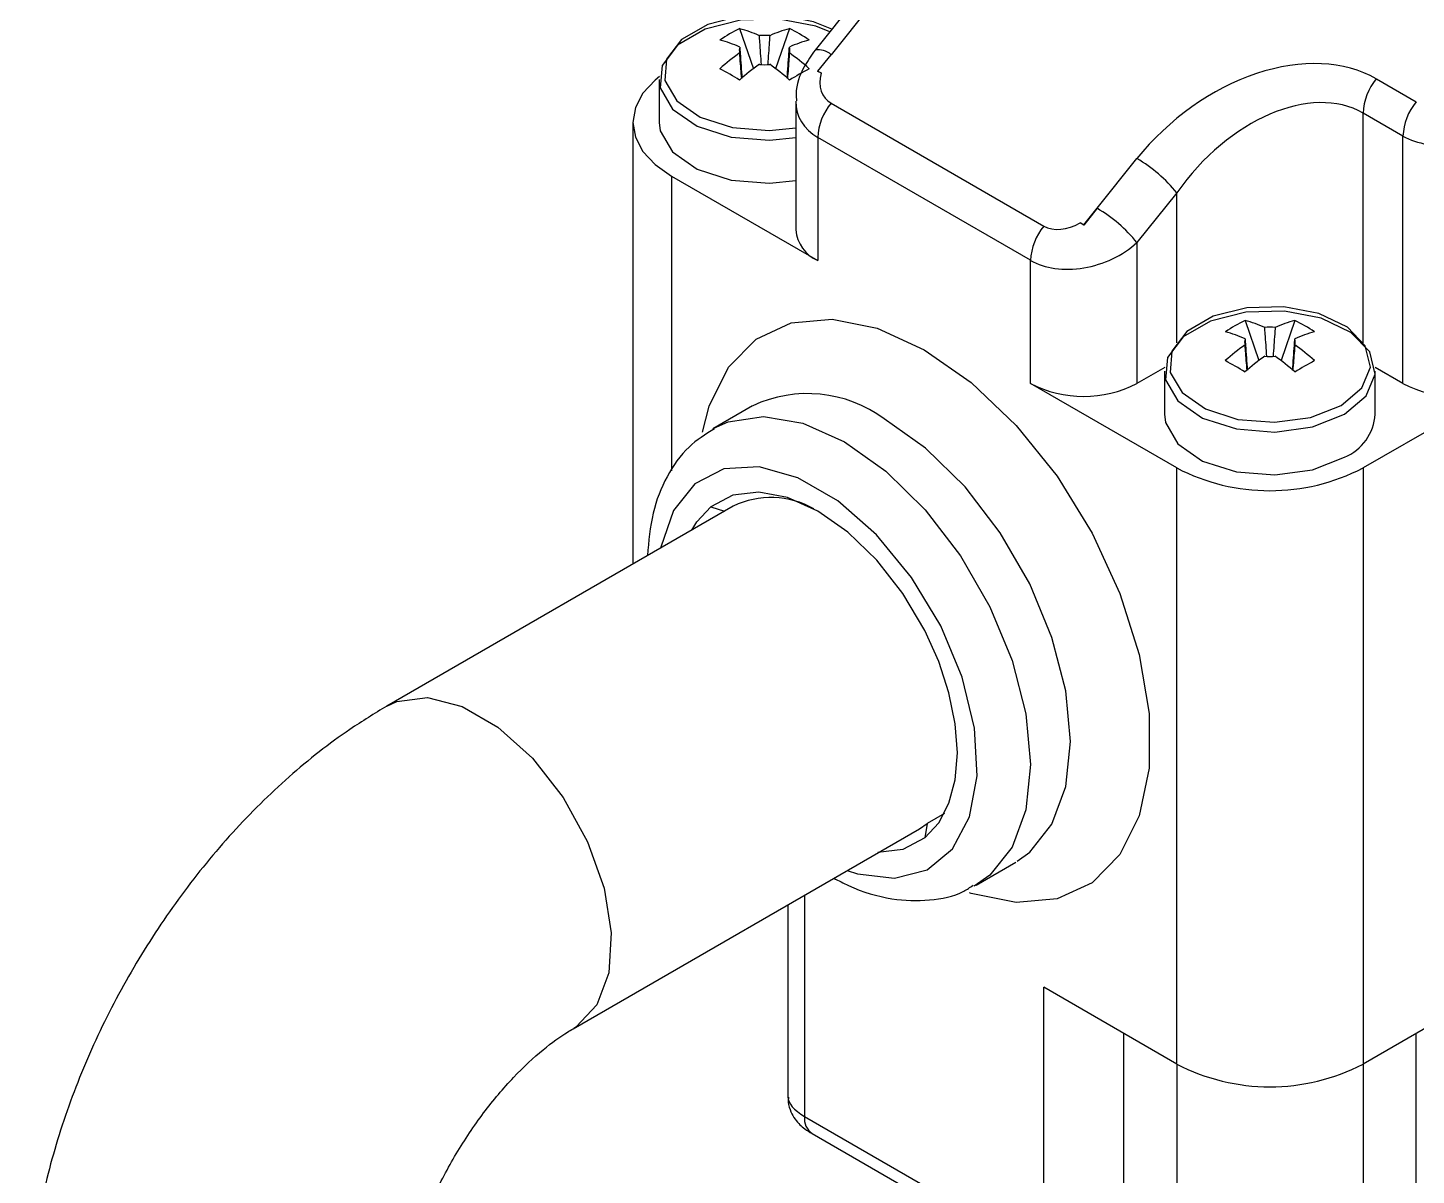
# Model space of a CAD drawing. Header units: millimetres. Extents: x 334 to 3694, y 0 to 2376.
# Drawn here: x 3074.08 to 3096.23, y 1078.53 to 1096.83 of the extents above; entities that cross this region are included whole.
import ezdxf

# ---------------------------------------------------------------- set-up
doc = ezdxf.new("R2010")
doc.units = ezdxf.units.MM
doc.header["$LTSCALE"] = 3
doc.layers.add('1_외형선', color=7, linetype='Continuous', lineweight=25)

msp = doc.modelspace()

# ---------------------------------------------------------------- linework, layer by layer
at = {"layer": '1_외형선'}
for p, q in [((3087.276, 1097.263), (3086.64, 1096.472)), ((3087.532, 1097.189), (3086.895, 1096.397)), ((3085.437, 1096.813), (3085.658, 1096.174)), ((3086.232, 1096.813), (3086.011, 1096.174)), ((3086.683, 1096.134), (3086.895, 1096.397)), ((3086.683, 1096.134), (3086.74, 1096.101)), ((3086.683, 1096.129), (3086.683, 1096.134)), ((3086.74, 1096.101), (3086.683, 1096.129)), ((3084.154, 1096.003), (3084.154, 1095.319)), ((3095.593, 1096.013), (3096.229, 1095.645)), ((3086.332, 1095.651), (3086.332, 1093.604)), ((3086.895, 1095.625), (3090.289, 1093.665)), ((3096.017, 1095.099), (3095.38, 1095.466)), ((3095.38, 1091.803), (3095.38, 1095.466)), ((3083.734, 1095.319), (3083.734, 1088.277)), ((3086.683, 1095.078), (3086.683, 1093.115)), ((3090.077, 1093.119), (3086.683, 1095.078)), ((3096.017, 1091.155), (3096.017, 1095.099)), ((3091.138, 1093.948), (3091.774, 1094.74)), ((3084.35, 1094.462), (3086.683, 1093.115)), ((3084.35, 1094.462), (3084.35, 1089.763)), ((3092.411, 1094.193), (3091.774, 1093.401)), ((3092.411, 1091.803), (3092.411, 1094.193)), ((3090.926, 1093.684), (3091.138, 1093.948)), ((3091.138, 1093.948), (3090.926, 1093.68)), ((3090.869, 1093.717), (3090.926, 1093.684)), ((3090.926, 1093.68), (3090.869, 1093.717)), ((3090.926, 1093.68), (3090.926, 1093.684)), ((3091.774, 1093.401), (3091.774, 1091.155)), ((3090.077, 1091.155), (3090.077, 1093.119)), ((3093.498, 1092.16), (3093.719, 1091.521)), ((3094.293, 1092.16), (3094.072, 1091.521)), ((3092.219, 1091.412), (3091.774, 1091.155)), ((3096.017, 1091.155), (3095.572, 1091.412)), ((3092.215, 1091.35), (3092.215, 1090.665)), ((3095.575, 1090.665), (3095.575, 1091.35)), ((3092.411, 1089.808), (3090.077, 1091.155)), ((3097.714, 1091.155), (3095.38, 1089.808)), ((3085.644, 1090.8), (3085.007, 1090.432)), ((3092.411, 1080.304), (3092.411, 1089.808)), ((3095.38, 1089.808), (3095.38, 1080.304)), ((3085.334, 1089.2), (3079.81, 1086.012)), ((3084.977, 1089.188), (3085.195, 1089.12)), ((3088.304, 1084.056), (3088.428, 1084.141)), ((3088.428, 1084.141), (3088.389, 1083.912)), ((3088.703, 1084.3), (3088.428, 1084.141)), ((3082.78, 1080.867), (3088.304, 1084.056)), ((3089.207, 1083.157), (3089.843, 1083.525)), ((3086.471, 1082.998), (3086.471, 1079.47)), ((3086.207, 1082.846), (3086.207, 1079.782)), ((3092.411, 1080.304), (3090.289, 1081.528)), ((3090.289, 1077.266), (3090.289, 1081.528)), ((3097.502, 1081.528), (3095.38, 1080.304)), ((3091.562, 1080.793), (3091.562, 1077.075)), ((3096.229, 1074.587), (3096.229, 1080.793)), ((3092.411, 1080.304), (3092.411, 1076.799)), ((3095.38, 1080.304), (3095.38, 1075.077)), ((3086.471, 1079.47), (3090.289, 1077.266)), ((3086.595, 1079.196), (3090.414, 1076.991))]:
    msp.add_line(p, q, dxfattribs=at)
at = {"layer": '1_외형선', "flags": 128}
for points in [[(3086.875, 1096.764), (3086.652, 1096.85), (3086.067, 1096.964), (3085.45, 1096.947), (3084.885, 1096.803), (3084.448, 1096.551), (3084.199, 1096.225), (3084.171, 1095.869), (3084.367, 1095.531), (3084.761, 1095.257), (3085.301, 1095.083), (3085.912, 1095.034), (3086.332, 1095.077)], [(3086.907, 1096.804), (3086.615, 1096.924), (3086.056, 1097.032), (3085.467, 1097.017), (3084.928, 1096.879), (3084.511, 1096.638), (3084.272, 1096.327), (3084.245, 1095.987), (3084.433, 1095.664), (3084.809, 1095.402), (3085.325, 1095.236), (3085.909, 1095.189), (3086.332, 1095.234)], [(3084.156, 1096.048), (3084.088, 1095.992), (3083.894, 1095.783), (3083.775, 1095.555), (3083.734, 1095.319), (3083.775, 1095.082), (3083.894, 1094.855), (3084.088, 1094.645), (3084.35, 1094.462)], [(3084.154, 1095.319), (3084.171, 1095.185), (3084.367, 1094.847), (3084.761, 1094.573), (3085.301, 1094.399), (3085.912, 1094.35), (3086.332, 1094.392)], [(3095.083, 1090.664), (3095.432, 1090.958), (3095.574, 1091.305), (3095.488, 1091.658), (3095.188, 1091.969), (3094.713, 1092.197), (3094.128, 1092.31), (3093.511, 1092.294), (3092.946, 1092.15), (3092.509, 1091.898), (3092.26, 1091.572), (3092.232, 1091.216), (3092.428, 1090.878), (3092.822, 1090.603), (3093.362, 1090.43), (3093.973, 1090.381), (3094.574, 1090.462), (3095.083, 1090.664)], [(3095.03, 1090.806), (3095.363, 1091.087), (3095.498, 1091.418), (3095.417, 1091.756), (3095.13, 1092.053), (3094.676, 1092.271), (3094.117, 1092.379), (3093.528, 1092.363), (3092.989, 1092.226), (3092.572, 1091.985), (3092.333, 1091.673), (3092.306, 1091.333), (3092.494, 1091.011), (3092.87, 1090.749), (3093.386, 1090.583), (3093.97, 1090.536), (3094.544, 1090.614), (3095.03, 1090.806)], [(3084.842, 1090.378), (3084.95, 1090.796), (3085.257, 1091.415), (3085.7, 1091.863), (3086.26, 1092.122), (3086.913, 1092.181), (3087.63, 1092.036), (3088.38, 1091.694)], [(3088.38, 1091.694), (3089.13, 1091.17), (3089.847, 1090.487), (3090.5, 1089.675), (3091.06, 1088.769), (3091.503, 1087.809), (3091.81, 1086.836), (3091.967, 1085.894), (3091.967, 1085.024), (3091.81, 1084.263), (3091.503, 1083.644), (3091.06, 1083.196), (3090.5, 1082.937), (3089.847, 1082.878), (3089.13, 1083.023), (3089.103, 1083.032)], [(3085.024, 1090.442), (3085.256, 1090.545), (3085.819, 1090.629), (3086.446, 1090.52), (3087.107, 1090.224), (3087.768, 1089.757), (3088.396, 1089.141), (3088.959, 1088.407), (3089.429, 1087.593), (3089.783, 1086.738), (3090.003, 1085.886), (3090.077, 1085.08), (3090.003, 1084.36), (3089.783, 1083.762), (3089.429, 1083.316), (3089.178, 1083.141)], [(3089.864, 1083.537), (3090.066, 1083.684), (3090.419, 1084.13), (3090.639, 1084.728), (3090.713, 1085.448), (3090.639, 1086.254), (3090.419, 1087.106), (3090.066, 1087.96), (3089.595, 1088.775), (3089.032, 1089.508), (3088.404, 1090.124), (3087.744, 1090.592)], [(3092.215, 1090.665), (3092.232, 1090.531), (3092.428, 1090.193), (3092.822, 1089.919), (3093.362, 1089.746), (3093.973, 1089.697), (3094.574, 1089.778), (3095.083, 1089.98)], [(3087.151, 1083.39), (3087.316, 1083.337), (3087.909, 1083.266), (3088.426, 1083.401), (3088.832, 1083.734), (3089.104, 1084.244), (3089.224, 1084.899), (3089.183, 1085.657), (3088.986, 1086.472), (3088.644, 1087.291), (3088.179, 1088.064), (3087.62, 1088.742), (3087.002, 1089.282), (3086.364, 1089.65), (3085.746, 1089.824), (3085.187, 1089.792), (3084.722, 1089.556), (3084.38, 1089.131), (3084.182, 1088.544), (3084.181, 1088.535)], [(3088.389, 1087.218), (3088.039, 1087.808), (3087.624, 1088.338), (3087.165, 1088.783), (3086.683, 1089.122), (3086.201, 1089.339), (3085.742, 1089.424), (3085.327, 1089.373), (3084.977, 1089.188)], [(3084.673, 1088.819), (3084.754, 1088.95), (3084.977, 1089.188)], [(3088.389, 1083.912), (3088.612, 1084.15), (3088.776, 1084.462), (3088.877, 1084.837), (3088.91, 1085.264), (3088.877, 1085.73), (3088.776, 1086.221), (3088.612, 1086.722), (3088.389, 1087.218)], [(3079.811, 1086.012), (3079.969, 1086.086), (3080.458, 1086.147), (3081.009, 1086.007), (3081.581, 1085.677), (3082.132, 1085.181), (3082.62, 1084.555), (3083.011, 1083.847), (3083.274, 1083.109), (3083.39, 1082.395), (3083.351, 1081.759), (3083.159, 1081.247), (3082.83, 1080.898), (3082.792, 1080.875)], [(3088.389, 1083.912), (3088.039, 1083.727), (3087.643, 1083.675)]]:
    msp.add_lwpolyline(points, dxfattribs=at)
at = {"layer": '1_외형선'}
for centre, radius, start, end in [((3086.311, 1094.937), 2.069, 114.9718, 125.0229), ((3084.901, 1094.808), 2.075, 65.7869, 75.0164), ((3086.768, 1094.808), 2.075, 104.9836, 114.2131), ((3085.358, 1094.937), 2.069, 54.9771, 65.0282), ((3084.587, 1094.627), 2.075, 65.7869, 75.0164), ((3085.568, 1096.472), 0.138, 159.822, 200.178), ((3085.834, 1096.01), 0.696, 83.1817, 96.8183), ((3087.082, 1094.627), 2.075, 104.9836, 114.2131), ((3086.101, 1096.472), 0.138, 339.822, 20.178), ((3087.544, 1093.464), 3.634, 125.4323, 131.7841), ((3084.124, 1093.464), 3.634, 48.2159, 54.5677), ((3086.691, 1096.172), 0.304, 47.9024, 99.7493), ((3082.198, 1090.744), 6.167, 58.3186, 61.6868), ((3087.858, 1093.283), 3.634, 125.4323, 131.7841), ((3085.834, 1096.934), 0.696, 263.1817, 276.8183), ((3083.81, 1093.283), 3.634, 48.2159, 54.5677), ((3089.471, 1090.744), 6.167, 118.3132, 121.6814), ((3096.3, 1095.424), 0.921, 140.2279, 177.3607), ((3087.603, 1095.036), 0.921, 140.2279, 177.3607), ((3096.937, 1095.056), 0.921, 140.2279, 177.3607), ((3090.626, 1092.76), 2.289, 38.7705, 59.8956), ((3089.99, 1091.968), 2.289, 38.7705, 59.8956), ((3090.997, 1093.076), 0.921, 140.2279, 177.3607), ((3086.932, 1093.664), 0.604, 185.6948, 245.6253), ((3094.372, 1090.284), 2.069, 114.9718, 125.0229), ((3092.962, 1090.155), 2.075, 65.7869, 75.0164), ((3094.829, 1090.155), 2.075, 104.9836, 114.2131), ((3093.419, 1090.284), 2.069, 54.9771, 65.0282), ((3092.648, 1089.974), 2.075, 65.7869, 75.0164), ((3093.629, 1091.819), 0.138, 159.822, 200.178), ((3093.895, 1091.357), 0.696, 83.1817, 96.8183), ((3095.143, 1089.974), 2.075, 104.9836, 114.2131), ((3094.162, 1091.819), 0.138, 339.822, 20.178), ((3095.605, 1088.81), 3.634, 125.4323, 131.7841), ((3092.185, 1088.81), 3.634, 48.2159, 54.5677), ((3090.259, 1086.09), 6.167, 58.3186, 61.6868), ((3095.919, 1088.629), 3.634, 125.4323, 131.7841), ((3093.895, 1092.281), 0.696, 263.1817, 276.8183), ((3091.871, 1088.629), 3.634, 48.2159, 54.5677), ((3097.532, 1086.09), 6.167, 118.3132, 121.6814), ((3086.518, 1088.928), 2.066, 53.6212, 114.9361), ((3090.926, 1092.793), 1.844, 242.6097, 297.3903), ((3096.865, 1092.793), 1.844, 242.6097, 297.3903), ((3094.786, 1090.712), 0.79, 292.0719, 356.608), ((3093.895, 1092.674), 3.228, 242.6097, 297.3903), ((3085.936, 1087.944), 1.393, 60.5305, 115.5834), ((3093.895, 1083.169), 3.228, 242.6097, 297.3903), ((3086.763, 1079.437), 0.294, 173.5364, 235.1515)]:
    msp.add_arc(centre, radius, start, end, dxfattribs=at)
for centre, major_axis, ratio, start_param, end_param in [((3093.683, 1093.638), (2.276, 2.082), 0.697875, 0.217321, 1.788118), ((3087.319, 1096.153), (0.506, 0.463), 0.697875, 2.311717, 3.358914), ((3087.532, 1095.851), (1.165, 0.407), 0.703018, 2.894951, 3.686099), ((3093.895, 1093.336), (1.624, 2.036), 0.654298, 0.09839, 1.669186), ((3096.865, 1095.871), (1.165, 0.407), 0.703018, 3.686099, 5.256896), ((3090.713, 1094.193), (0.506, 0.463), 0.697875, 3.358914, 4.406112), ((3090.926, 1093.891), (1.165, 0.407), 0.703018, 3.686099, 5.256896), ((3087.107, 1079.646), (0.897, -0.164), 0.415501, 3.217397, 4.002795)]:
    msp.add_ellipse(centre, major_axis=major_axis, ratio=ratio, start_param=start_param, end_param=end_param, dxfattribs=at)
for points, knots in [([(3085.438, 1096.52), (3085.44, 1096.486), (3085.452, 1096.32), (3085.464, 1096.154), (3085.474, 1096.021)], [0, 0, 0, 0, 0.203962, 1, 1, 1, 1]), ([(3085.785, 1096.24), (3085.776, 1096.36), (3085.765, 1096.514), (3085.754, 1096.667), (3085.752, 1096.701)], [0, 0, 0, 0, 0.779287, 1, 1, 1, 1]), ([(3085.917, 1096.701), (3085.915, 1096.667), (3085.904, 1096.515), (3085.893, 1096.362), (3085.884, 1096.243)], [0, 0, 0, 0, 0.221935, 1, 1, 1, 1]), ([(3086.195, 1096.021), (3086.205, 1096.154), (3086.217, 1096.32), (3086.229, 1096.486), (3086.231, 1096.52)], [0, 0, 0, 0, 0.796038, 1, 1, 1, 1]), ([(3085.47, 1096.018), (3085.461, 1096.122), (3085.45, 1096.258), (3085.44, 1096.393), (3085.438, 1096.425)], [0, 0, 0, 0, 0.770569, 1, 1, 1, 1]), ([(3086.231, 1096.425), (3086.229, 1096.393), (3086.218, 1096.258), (3086.208, 1096.122), (3086.199, 1096.018)], [0, 0, 0, 0, 0.229431, 1, 1, 1, 1]), ([(3086.64, 1096.472), (3086.58, 1096.385), (3086.433, 1096.173), (3086.323, 1095.884), (3086.342, 1095.698), (3086.346, 1095.661)], [0, 0, 0, 0, 0.3558136, 0.8703681, 1, 1, 1, 1]), ([(3093.499, 1091.866), (3093.501, 1091.833), (3093.513, 1091.667), (3093.525, 1091.5), (3093.535, 1091.368)], [0, 0, 0, 0, 0.203962, 1, 1, 1, 1]), ([(3093.846, 1091.587), (3093.837, 1091.707), (3093.826, 1091.86), (3093.815, 1092.014), (3093.813, 1092.048)], [0, 0, 0, 0, 0.779287, 1, 1, 1, 1]), ([(3093.978, 1092.048), (3093.976, 1092.014), (3093.965, 1091.861), (3093.954, 1091.708), (3093.945, 1091.589)], [0, 0, 0, 0, 0.221935, 1, 1, 1, 1]), ([(3094.256, 1091.368), (3094.266, 1091.5), (3094.278, 1091.667), (3094.29, 1091.833), (3094.292, 1091.866)], [0, 0, 0, 0, 0.796038, 1, 1, 1, 1]), ([(3093.531, 1091.365), (3093.522, 1091.469), (3093.511, 1091.604), (3093.501, 1091.74), (3093.499, 1091.771)], [0, 0, 0, 0, 0.770569, 1, 1, 1, 1]), ([(3094.292, 1091.771), (3094.29, 1091.74), (3094.279, 1091.604), (3094.269, 1091.469), (3094.26, 1091.365)], [0, 0, 0, 0, 0.229431, 1, 1, 1, 1]), ([(3085.035, 1090.434), (3084.893, 1090.344), (3084.587, 1090.152), (3084.259, 1089.678), (3084.027, 1089.096), (3083.987, 1088.641), (3083.966, 1088.411)], [0, 0, 0, 0, 0.2195935, 0.4738322, 0.7335531, 1, 1, 1, 1]), ([(3079.81, 1086.012), (3079.613, 1085.891), (3079.074, 1085.563), (3078.241, 1084.904), (3077.338, 1084.014), (3076.518, 1083.013), (3075.795, 1081.923), (3075.18, 1080.765), (3074.685, 1079.558), (3074.325, 1078.32), (3074.117, 1077.155), (3074.093, 1076.418), (3074.082, 1076.091)], [0, 0, 0, 0, 0.061511, 0.167817, 0.274074, 0.380006, 0.485577, 0.591168, 0.697267, 0.804372, 0.913089, 1, 1, 1, 1]), ([(3086.939, 1083.269), (3087.016, 1083.228), (3087.322, 1083.067), (3087.84, 1082.916), (3088.46, 1082.899), (3088.909, 1082.982), (3089.112, 1083.121), (3089.16, 1083.154)], [0, 0, 0, 0, 0.101811, 0.403659, 0.667256, 0.920503, 1, 1, 1, 1]), ([(3080.022, 1076.091), (3080.024, 1076.168), (3080.029, 1076.387), (3080.096, 1076.856), (3080.267, 1077.492), (3080.539, 1078.183), (3080.905, 1078.881), (3081.345, 1079.537), (3081.827, 1080.106), (3082.293, 1080.54), (3082.608, 1080.766), (3082.751, 1080.85), (3082.78, 1080.867)], [0, 0, 0, 0, 0.058542, 0.167469, 0.279833, 0.395967, 0.514647, 0.634339, 0.753137, 0.869451, 0.973426, 1, 1, 1, 1]), ([(3086.215, 1079.776), (3086.213, 1079.749), (3086.208, 1079.67), (3086.249, 1079.548), (3086.316, 1079.427), (3086.396, 1079.336), (3086.487, 1079.261), (3086.554, 1079.22), (3086.595, 1079.196)], [0, 0, 0, 0, 0.102766, 0.30861, 0.48655, 0.642651, 0.784883, 1, 1, 1, 1])]:
    msp.add_open_spline(points, degree=3, knots=knots, dxfattribs=at)

doc.saveas('drawing.dxf')
